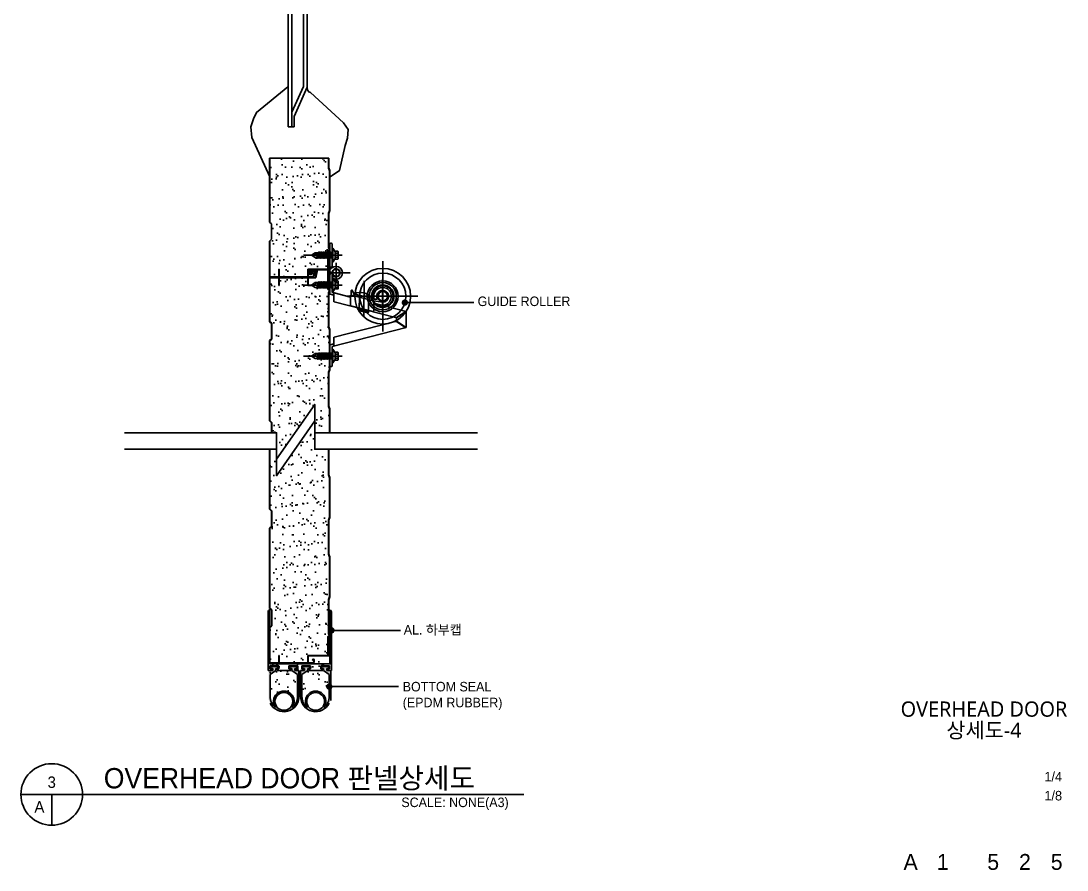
# Model space of a CAD drawing. Header units: millimetres. Extents: x 1448 to 104164, y -19509 to -89.
# Drawn here: x 46197 to 47515, y -2230 to -1159 of the extents above; entities that cross this region are included whole.
import ezdxf
from ezdxf.enums import TextEntityAlignment as Align

# ---------------------------------------------------------------- set-up
doc = ezdxf.new("R2010")
doc.units = ezdxf.units.MM
doc.header["$LTSCALE"] = 60
doc.header["$MEASUREMENT"] = 0
doc.header["$PDSIZE"] = -10
doc.linetypes.add('CEN', pattern=[62, 60, -1, 0, -1])
doc.linetypes.add('HID', pattern=[2.5, 1.5, -1])
doc.layers.get('0').update_dxf_attribs({"linetype": 'CONTINUOUS'})
doc.layers.get('Defpoints').update_dxf_attribs({"color": 171, "linetype": 'CONTINUOUS'})
for name, color, linetype in [('(주)하나기공-LEADER', 7, 'CONTINUOUS'), ('2', 3, 'CONTINUOUS'), ('8', 8, 'CONTINUOUS'), ('A-text', 3, 'CONTINUOUS'), ('BOLT', 8, 'CONTINUOUS'), ('cen', 14, 'CONTINUOUS'), ('DIM', 7, 'CONTINUOUS'), ('FOR', 4, 'CONTINUOUS'), ('ITXT', 7, 'CONTINUOUS'), ('LIN', 2, 'CONTINUOUS'), ('SYM', 7, 'CONTINUOUS'), ('TEXT', 3, 'CONTINUOUS'), ('TEXT-TITLE', 6, 'CONTINUOUS'), ('TEXT-기입', 6, 'CONTINUOUS'), ('WID', 7, 'CONTINUOUS')]:
    doc.layers.add(name, color=color, linetype=linetype)
doc.styles.add('0T-OUT', font='H2GTRE.TTF')
doc.styles.add('CGS', font='cgse', dxfattribs={"bigfont": 'cgs'})
doc.styles.add('나눔바른고딕', font='NanumBarunGothic.ttf')
pattern_1 = [(217.5, (0, 0), (0.6299336, -19.2682377), [0, -15.2, 0, -17, 0, -16.25]), (187.5, (0, 0), (-17.697767, -28.22146), [0, -8.2, 0, -13.7, 0, -5.25]), (147.5, (12.3, -2e-15), (-31.1414186, -0.0565905), [0, -5, 0, -18, 0, -23.5]), (137.5, (12.3, -2e-15), (-30.061266, -8.776756), [0, -2.5, 0, -11.8, 0, -13.5])]

# ---------------------------------------------------------------- blocks, each defined once
blk = doc.blocks.new('_Dot')
at = {"color": 0, "linetype": 'ByBlock', "lineweight": -2}
blk.add_line((-0.5, 0), (-1, 0), dxfattribs=at)
at = {"color": 0, "linetype": 'ByBlock', "const_width": 0.5}
blk.add_lwpolyline([(-0.25, 0, 1), (0.25, 0, 1)], format="xyb", close=True, dxfattribs=at)
blk = doc.blocks.new('SELF')
at = {"layer": 'BOLT'}
for p, q in [((-19200.5, 501462.2), (-19196.2, 501462.2)), ((-19195.4, 501462.2), (-19194.4, 501462.2)), ((-19193.6, 501462.2), (-19192.6, 501462.2)), ((-19191.8, 501462.2), (-19190.7, 501462.2)), ((-19189.9, 501462.2), (-19188.9, 501462.2)), ((-19188.1, 501462.2), (-19187.1, 501462.2)), ((-19186.3, 501462.2), (-19185.2, 501462.2)), ((-19184.4, 501462.2), (-19183.4, 501462.2)), ((-19182.6, 501462.2), (-19181.6, 501462.2)), ((-19180.8, 501462.2), (-19179.7, 501462.2)), ((-19178.9, 501462.2), (-19178.1, 501462.2)), ((-19170.6, 501464.3), (-19174.3, 501464.3)), ((-19174.3, 501453.8), (-19174.3, 501464.3)), ((-19170.1, 501454.9), (-19170.1, 501463.1)), ((-19200.5, 501455.9), (-19197, 501455.9)), ((-19196.2, 501455.9), (-19195.2, 501455.9)), ((-19194.4, 501455.9), (-19193.3, 501455.9)), ((-19192.5, 501455.9), (-19191.5, 501455.9)), ((-19190.7, 501455.9), (-19189.7, 501455.9)), ((-19188.9, 501455.9), (-19187.8, 501455.9)), ((-19187, 501455.9), (-19186, 501455.9)), ((-19185.2, 501455.9), (-19184.2, 501455.9)), ((-19183.4, 501455.9), (-19182.3, 501455.9)), ((-19181.5, 501455.9), (-19180.5, 501455.9)), ((-19179.7, 501455.9), (-19178.1, 501455.9)), ((-19170.6, 501461.7), (-19174.3, 501461.7)), ((-19170.6, 501456.3), (-19174.3, 501456.3)), ((-19170.6, 501453.8), (-19174.3, 501453.8))]:
    blk.add_line(p, q, dxfattribs=at)
at = {"layer": 'BOLT', "color": 10}
for p, q in [((-19197, 501454.9), (-19193.6, 501463.2)), ((-19197, 501454.9), (-19193.6, 501463.2)), ((-19196.7, 501460.2), (-19195.4, 501463.2)), ((-19196.7, 501460.2), (-19195.4, 501463.2)), ((-19195.2, 501454.9), (-19191.8, 501463.2)), ((-19195.2, 501454.9), (-19191.8, 501463.2)), ((-19193.3, 501454.9), (-19189.9, 501463.2)), ((-19193.3, 501454.9), (-19189.9, 501463.2)), ((-19191.5, 501454.9), (-19188.1, 501463.2)), ((-19191.5, 501454.9), (-19188.1, 501463.2)), ((-19189.7, 501454.9), (-19186.3, 501463.2)), ((-19189.7, 501454.9), (-19186.3, 501463.2)), ((-19187.8, 501454.9), (-19184.4, 501463.2)), ((-19187.8, 501454.9), (-19184.4, 501463.2)), ((-19186, 501454.9), (-19182.6, 501463.2)), ((-19186, 501454.9), (-19182.6, 501463.2)), ((-19184.2, 501454.9), (-19180.8, 501463.2)), ((-19184.2, 501454.9), (-19180.8, 501463.2)), ((-19182.3, 501454.9), (-19178.9, 501463.2)), ((-19182.3, 501454.9), (-19178.9, 501463.2)), ((-19180.5, 501454.9), (-19178.1, 501460.8))]:
    blk.add_line(p, q, dxfattribs=at)
at = {"layer": 'BOLT'}
for points in [[(-19198.4, 501455.9), (-19196.6, 501460.2), (-19197.8, 501462.2), (-19200.3, 501459.7), (-19205.3, 501459)], [(-19200.5, 501462.2), (-19205.3, 501459), (-19200.5, 501455.9)], [(-19195, 501462.2), (-19195.4, 501463.2), (-19194.6, 501462.2)], [(-19193.2, 501462.2), (-19193.6, 501463.2), (-19192.8, 501462.2)], [(-19191.4, 501462.2), (-19191.8, 501463.2), (-19191, 501462.2)], [(-19189.5, 501462.2), (-19189.9, 501463.2), (-19189.1, 501462.2)], [(-19187.7, 501462.2), (-19188.1, 501463.2), (-19187.3, 501462.2)], [(-19185.9, 501462.2), (-19186.3, 501463.2), (-19185.5, 501462.2)], [(-19184, 501462.2), (-19184.4, 501463.2), (-19183.6, 501462.2)], [(-19182.2, 501462.2), (-19182.6, 501463.2), (-19181.8, 501462.2)], [(-19180.4, 501462.2), (-19180.8, 501463.2), (-19180, 501462.2)], [(-19178.5, 501462.2), (-19178.9, 501463.2), (-19178.1, 501462.2)], [(-19197.4, 501455.9), (-19197, 501454.9), (-19197.8, 501455.9)], [(-19197.4, 501455.9), (-19197, 501454.9), (-19197.8, 501455.9)], [(-19195.6, 501455.9), (-19195.2, 501454.9), (-19196, 501455.9)], [(-19195.6, 501455.9), (-19195.2, 501454.9), (-19196, 501455.9)], [(-19193.7, 501455.9), (-19193.3, 501454.9), (-19194.2, 501455.9)], [(-19193.7, 501455.9), (-19193.3, 501454.9), (-19194.2, 501455.9)], [(-19191.9, 501455.9), (-19191.5, 501454.9), (-19192.3, 501455.9)], [(-19191.9, 501455.9), (-19191.5, 501454.9), (-19192.3, 501455.9)], [(-19190.1, 501455.9), (-19189.7, 501454.9), (-19190.5, 501455.9)], [(-19190.1, 501455.9), (-19189.7, 501454.9), (-19190.5, 501455.9)], [(-19188.3, 501455.9), (-19187.8, 501454.9), (-19188.7, 501455.9)], [(-19188.3, 501455.9), (-19187.8, 501454.9), (-19188.7, 501455.9)], [(-19186.4, 501455.9), (-19186, 501454.9), (-19186.8, 501455.9)], [(-19186.4, 501455.9), (-19186, 501454.9), (-19186.8, 501455.9)], [(-19184.6, 501455.9), (-19184.2, 501454.9), (-19185, 501455.9)], [(-19184.6, 501455.9), (-19184.2, 501454.9), (-19185, 501455.9)], [(-19182.8, 501455.9), (-19182.3, 501454.9), (-19183.2, 501455.9)], [(-19182.8, 501455.9), (-19182.3, 501454.9), (-19183.2, 501455.9)], [(-19180.9, 501455.9), (-19180.5, 501454.9), (-19181.3, 501455.9)], [(-19178.1, 501461.7), (-19180.5, 501455.9), (-19180.5, 501454.9), (-19179.7, 501455.9), (-19178.1, 501459.7)]]:
    blk.add_lwpolyline(points, dxfattribs=at)
for points in [[(-19193.6, 501463.2), (-19194.4, 501462.2), (-19197, 501455.9), (-19197, 501454.9), (-19196.2, 501455.9), (-19193.6, 501462.2)], [(-19195.4, 501463.2), (-19196.2, 501462.2), (-19196.7, 501461.2), (-19196.7, 501460.2), (-19195.9, 501461.2), (-19195.4, 501462.2)], [(-19191.8, 501463.2), (-19192.6, 501462.2), (-19195.2, 501455.9), (-19195.2, 501454.9), (-19194.4, 501455.9), (-19191.8, 501462.2)], [(-19189.9, 501463.2), (-19190.7, 501462.2), (-19193.3, 501455.9), (-19193.3, 501454.9), (-19192.5, 501455.9), (-19189.9, 501462.2)], [(-19188.1, 501463.2), (-19188.9, 501462.2), (-19191.5, 501455.9), (-19191.5, 501454.9), (-19190.7, 501455.9), (-19188.1, 501462.2)], [(-19186.3, 501463.2), (-19187.1, 501462.2), (-19189.7, 501455.9), (-19189.7, 501454.9), (-19188.9, 501455.9), (-19186.3, 501462.2)], [(-19184.4, 501463.2), (-19185.2, 501462.2), (-19187.8, 501455.9), (-19187.8, 501454.9), (-19187, 501455.9), (-19184.4, 501462.2)], [(-19182.6, 501463.2), (-19183.4, 501462.2), (-19186, 501455.9), (-19186, 501454.9), (-19185.2, 501455.9), (-19182.6, 501462.2)], [(-19180.8, 501463.2), (-19181.6, 501462.2), (-19184.2, 501455.9), (-19184.2, 501454.9), (-19183.4, 501455.9), (-19180.8, 501462.2)], [(-19178.9, 501463.2), (-19179.7, 501462.2), (-19182.3, 501455.9), (-19182.3, 501454.9), (-19181.5, 501455.9), (-19178.9, 501462.2)], [(-19177.3, 501468), (-19177.3, 501450), (-19178.1, 501450), (-19178.1, 501468)], [(-19174.3, 501463.3), (-19174.3, 501454.7), (-19177.3, 501450), (-19177.3, 501468)]]:
    blk.add_lwpolyline(points, close=True, dxfattribs=at)
for centre, radius, start, end in [((-19172, 501463), 1.86, 316.9662, 43.0338), ((-19177.7, 501459), 7.61, 339.1195, 20.8805), ((-19172, 501455), 1.86, 316.9662, 43.0338)]:
    blk.add_arc(centre, radius, start, end, dxfattribs=at)
at = {"layer": 'cen'}
blk.add_line((-19165.1, 501459), (-19215.5, 501459), dxfattribs=at)
blk = doc.blocks.new('SH')
at = {"color": 7, "linetype": 'CEN'}
for p, q in [((-17792, 501589.1), (-17793.3, 501589.1)), ((-17792, 501563.9), (-17793.3, 501563.9)), ((-17792, 501459.6), (-17793.3, 501459.6))]:
    blk.add_line(p, q, dxfattribs=at)
at = {"color": 1}
for p, q in [((-17787.3, 501547.7), (-17787.3, 501568.7)), ((-17757.9, 501549.6), (-17758.1, 501512)), ((-17738.5, 501517.3), (-17738.5, 501551)), ((-17722.9, 501533.4), (-17753.8, 501533.4))]:
    blk.add_line(p, q, dxfattribs=at)
at = {"color": 7}
for p, q in [((-17793.8, 501560), (-17793.8, 501561.1)), ((-17793.8, 501536), (-17793.8, 501556.5)), ((-17791.5, 501537.4), (-17791.5, 501559)), ((-17789.8, 501528.1), (-17789.8, 501537)), ((-17772.3, 501524), (-17772.3, 501534.2)), ((-17747.8, 501518), (-17747.8, 501528.6)), ((-17789.8, 501489.9), (-17789.8, 501481)), ((-17793.8, 501482), (-17793.8, 501460.1)), ((-17791.5, 501480.6), (-17791.5, 501460.1))]:
    blk.add_line(p, q, dxfattribs=at)
for p, q in [((-17789.8, 501534.6), (-17793.4, 501535.5)), ((-17789.3, 501536.9), (-17791.5, 501537.4)), ((-17772.3, 501532.5), (-17789.3, 501536.9)), ((-17771.6, 501534.7), (-17771.5, 501539.2)), ((-17747.8, 501528.6), (-17771.6, 501534.7)), ((-17770.2, 501539.5), (-17770.9, 501539.7)), ((-17767.5, 501533.7), (-17769.9, 501539.2)), ((-17749, 501531), (-17768.5, 501536)), ((-17724.9, 501511.1), (-17789.4, 501527.6)), ((-17748.4, 501517.5), (-17771.9, 501523.5)), ((-17749, 501528.9), (-17749, 501531)), ((-17738.5, 501527.1), (-17747.8, 501528.6)), ((-17746.3, 501528.4), (-17747.8, 501528.6)), ((-17713.8, 501517.5), (-17747.8, 501526.2)), ((-17744, 501530.4), (-17747.2, 501530.4)), ((-17762.9, 501520.7), (-17762.9, 501518.6)), ((-17754, 501515.9), (-17762.5, 501518.1)), ((-17753.4, 501518.3), (-17753.4, 501516.4)), ((-17714.1, 501517.6), (-17724, 501511.2)), ((-17713.8, 501517.5), (-17723.3, 501511.1)), ((-17713.8, 501500.5), (-17713.8, 501517.5)), ((-17713.8, 501500.5), (-17791.5, 501480.6)), ((-17724.9, 501507), (-17789.4, 501490.4)), ((-17714.1, 501500.4), (-17724, 501506.8)), ((-17723.8, 501507.8), (-17723.8, 501510.3)), ((-17713.8, 501500.5), (-17723.3, 501506.9)), ((-17789.8, 501483.4), (-17793.4, 501482.5))]:
    blk.add_line(p, q)
at = {"color": 1, "linetype": 'HID'}
for p, q in [((-17762.9, 501520.7), (-17762.6, 501532.4)), ((-17753.4, 501518.3), (-17753.1, 501530))]:
    blk.add_line(p, q, dxfattribs=at)
at = {"color": 2}
for p, q in [((-17753.4, 501517.8), (-17762.9, 501520.5)), ((-17762.9, 501519.9), (-17753.4, 501517.8)), ((-17753.4, 501517.3), (-17762.9, 501519.9)), ((-17762.9, 501519.3), (-17753.4, 501517.3)), ((-17753.4, 501516.9), (-17762.9, 501519.3)), ((-17762.9, 501518.7), (-17753.4, 501516.9)), ((-17753.4, 501516.4), (-17762.9, 501518.7))]:
    blk.add_line(p, q, dxfattribs=at)
at = {"color": 7}
for centre, start, end in [((-17793.3, 501588.6), 90, 180), ((-17792, 501588.6), 0, 90), ((-17793.3, 501564.4), 180, 270), ((-17792, 501564.4), 270, 0), ((-17793.3, 501460.1), 180, 270), ((-17792, 501460.1), 270, 0)]:
    blk.add_arc(centre, 0.5, start, end, dxfattribs=at)
for centre, radius, start, end in [((-17793.3, 501536), 0.5, 180, 255.6272), ((-17771.8, 501534.2), 0.5, 75.6272, 180), ((-17771, 501539.2), 0.5, 75.6272, 178.7238), ((-17770.3, 501539), 0.5, 23.1835, 75.6272), ((-17761.9, 501521.2), 16.2, 37.1659, 114.0885), ((-17738.5, 501533.4), 9.27, 255.5822, 199.1898), ((-17738.5, 501533.4), 6.25, 252.2333, 209.0028), ((-17789.3, 501528.1), 0.5, 180, 255.6272), ((-17771.8, 501524), 0.5, 180, 255.6272), ((-17762.4, 501518.6), 0.5, 180, 255.6272), ((-17753.9, 501516.4), 0.5, 255.6272, 0), ((-17748.3, 501518), 0.5, 255.6272, 0), ((-17724.6, 501512), 1, 255.6272, 303.9338), ((-17724.6, 501506), 1, 56.0662, 104.3728), ((-17722.8, 501510.3), 1, 123.9338, 180), ((-17722.8, 501507.8), 1, 180, 236.0662), ((-17789.3, 501489.9), 0.5, 104.3728, 180), ((-17793.3, 501482), 0.5, 104.3728, 180)]:
    blk.add_arc(centre, radius, start, end)
at = {"layer": '2', "ltscale": 0.3}
blk.add_line((-17793.8, 501556.5), (-17793.8, 501558.9), dxfattribs=at)
at = {"layer": 'Defpoints', "color": 0, "linetype": 'ByBlock'}
blk.add_point((-17786.1, 501558.1), dxfattribs=at)
at = {"layer": 'DIM', "color": 7}
for p, q in [((-17793.8, 501588.6), (-17793.8, 501564.4)), ((-17791.5, 501588.6), (-17791.5, 501564.4)), ((-17793.8, 501564.4), (-17793.5, 501561.5)), ((-17791.5, 501564.4), (-17791.4, 501563.5)), ((-17791.1, 501552.5), (-17790.3, 501555))]:
    blk.add_line(p, q, dxfattribs=at)
blk.add_circle((-17787.3, 501558.1), 3.75, dxfattribs=at)
for centre, radius, start, end in [((-17788.7, 501558.1), 5.97, 121.6306, 149.0857), ((-17795.4, 501558.2), 2.37, 313.3216, 46.6784), ((-17787.3, 501558.1), 6.75, 236.1855, 131.4873), ((-17787.3, 501558.1), 4.25, 191.755, 168.245)]:
    blk.add_arc(centre, radius, start, end, dxfattribs=at)
blk = doc.blocks.new('side roll')
at = {"color": 7}
for radius in [29.3, 24.3]:
    blk.add_circle((-19089, 501497.7), radius, dxfattribs=at)
at = {"color": 4}
for radius in [16.2, 14.3, 11.8]:
    blk.add_circle((-19089, 501497.7), radius, dxfattribs=at)
at = {"color": 6}
blk.add_circle((-19089, 501497.7), 11, dxfattribs=at)
for radius in [5.43, 4.92]:
    blk.add_circle((-19089, 501497.7), radius)
at = {"layer": 'cen'}
for p, q in [((-19089, 501534.7), (-19089, 501460.7)), ((-19126, 501497.7), (-19052, 501497.7))]:
    blk.add_line(p, q, dxfattribs=at)
blk = doc.blocks.new('WINDOW')
at = {"color": 7, "ltscale": 0.3}
for p, q in [((10684.47, 479634.09), (10683.97, 479634.09)), ((10685.97, 479635.17), (10684.47, 479634.09))]:
    blk.add_line(p, q, dxfattribs=at)
at = {"layer": 'ITXT', "color": 4}
for p, q in [((10650.64, 479924.13), (10650.64, 479798.94)), ((10650.64, 479924.13), (10655.52, 479924.13)), ((10653.68, 479924.13), (10653.68, 479798.94)), ((10655.52, 479924.13), (10655.52, 479915.58)), ((10653.68, 479912.29), (10663.05, 479891.46)), ((10655.52, 479915.58), (10666.09, 479892.24)), ((10663.05, 479891.46), (10663.05, 479799.13)), ((10666.09, 479892.24), (10666.09, 479798.83)), ((10650.64, 479674.13), (10650.64, 479799.32)), ((10653.68, 479674.13), (10653.68, 479799.32)), ((10663.05, 479706.79), (10663.05, 479799.13)), ((10666.09, 479706.02), (10666.09, 479799.43)), ((10653.68, 479685.97), (10663.05, 479706.79)), ((10655.52, 479682.67), (10666.09, 479706.02)), ((10655.52, 479674.13), (10655.52, 479682.67)), ((10650.64, 479674.13), (10655.52, 479674.13))]:
    blk.add_line(p, q, dxfattribs=at)
at = {"layer": 'ITXT', "color": 7}
for points in [[(10635.97, 479964.11), (10621.45, 479932.55), (10620.8, 479924.13), (10622.74, 479917.65), (10625.33, 479912.47), (10650.56, 479891.75)], [(10685.97, 479963.08), (10691.96, 479959.2), (10696.49, 479939.02), (10698.43, 479933.19), (10699.08, 479926.07), (10695.2, 479920.89), (10668.68, 479896.29)], [(10668.68, 479896.29), (10667.3, 479895.89), (10666.53, 479894.94), (10665.91, 479892.63)], [(10635.97, 479634.14), (10621.45, 479665.71), (10620.8, 479674.13), (10622.74, 479680.6), (10625.33, 479685.78), (10650.56, 479706.5)], [(10668.68, 479701.97), (10667.3, 479702.36), (10666.53, 479703.32), (10665.91, 479705.63)], [(10685.97, 479635.17), (10691.96, 479639.06), (10696.49, 479659.24), (10698.43, 479665.06), (10699.08, 479672.19), (10695.2, 479677.37), (10668.68, 479701.97)]]:
    blk.add_lwpolyline(points, dxfattribs=at)

msp = doc.modelspace()

# ---------------------------------------------------------------- hatches: boundary and pattern name
at = {"ltscale": 0.002}
h = msp.add_hatch(dxfattribs=at)
h.set_pattern_fill('AR-SAND', color=8, scale=10, angle=180, style=0)
h.set_pattern_definition(pattern_1)
h.paths.add_polyline_path([(46584.7, -1401.7), (46586.2, -1398.2), (46586.2, -1349.4), (46586.2, -1348.4), (46584.7, -1344.9), (46584.7, -1332.3), (46510.7, -1332.3), (46510.7, -1413), (46513.2, -1415.3), (46513.2, -1434.7), (46510.7, -1436.9), (46510.7, -1482.3), (46522.7, -1482.3), (46522.7, -1481.8), (46558.7, -1481.8), (46558.7, -1472.3), (46572.7, -1472.3), (46584.1, -1472.3), (46584.1, -1448.6), (46586.2, -1448.6), (46586.2, -1448.4), (46584.7, -1444.9)])
h = msp.add_hatch()
h.set_pattern_fill('NET', color=256, scale=0.05, angle=45, style=0)
h.set_pattern_definition([(45, (30881.63284, -4163.03758), (-0.1122532015, 0.1122532015), []), (135, (30881.63284, -4163.03758), (-0.1122532015, -0.1122532015), [])])
h.paths.add_polyline_path([(46584.1, -1472.3), (46586.2, -1472.3), (46586.2, -1448.6), (46584.1, -1448.6)])
h = msp.add_hatch()
h.set_pattern_fill('NET', color=256, scale=0.05, angle=45, style=0)
h.set_pattern_definition([(45, (30881.63284, -4663.53758), (-0.1122532015, 0.1122532015), []), (135, (30881.63284, -4663.53758), (-0.1122532015, -0.1122532015), [])])
h.paths.add_polyline_path([(46584.1, -1497.8), (46586.2, -1497.8), (46586.2, -1473.3), (46584.1, -1473.3)])
h = msp.add_hatch(dxfattribs=at)
h.set_pattern_fill('AR-SAND', color=8, scale=10, angle=180, style=0)
h.set_pattern_definition(pattern_1)
h.paths.add_polyline_path([(46586.2, -1497.8), (46584.1, -1497.8), (46584.1, -1495.6), (46583.6, -1496.2), (46582.9, -1495.3), (46582.6, -1495.3), (46581.9, -1496.2), (46581.1, -1495.3), (46580.9, -1495.3), (46580.1, -1496.2), (46579.3, -1495.3), (46579.1, -1495.3), (46578.4, -1496.2), (46577.6, -1495.3), (46577.4, -1495.3), (46576.6, -1496.2), (46575.8, -1495.3), (46575.6, -1495.3), (46574.8, -1496.2), (46574.1, -1495.3), (46573.8, -1495.3), (46573.1, -1496.2), (46572.3, -1495.3), (46572.1, -1495.3), (46571.3, -1496.2), (46570.5, -1495.3), (46568, -1495.3), (46563.7, -1492.5), (46563.7, -1492.8), (46558.7, -1492.8), (46558.7, -1483.3), (46522.7, -1483.3), (46522.7, -1492.8), (46522.2, -1492.8), (46522.2, -1483.3), (46511.2, -1483.3), (46511.2, -1538.2), (46513.7, -1540.5), (46513.7, -1560.5), (46511.2, -1562.7), (46511.2, -1663.2), (46513.7, -1665.5), (46513.7, -1678.4), (46519.6, -1678.4), (46519.6, -1711.8), (46567.6, -1642.8), (46567.6, -1678.4), (46586.7, -1678.4), (46586.7, -1649.5), (46586.7, -1648.5), (46585.2, -1645), (46585.2, -1602.5), (46586.7, -1599), (46586.7, -1585.3), (46586.4, -1584.9), (46586.2, -1584.9), (46585.4, -1585.8), (46584.6, -1584.9), (46584.4, -1584.9), (46583.6, -1585.8), (46582.9, -1584.9), (46582.6, -1584.9), (46581.9, -1585.8), (46581.1, -1584.9), (46580.9, -1584.9), (46580.1, -1585.8), (46579.3, -1584.9), (46579.1, -1584.9), (46578.4, -1585.8), (46577.6, -1584.9), (46577.4, -1584.9), (46576.6, -1585.8), (46575.8, -1584.9), (46575.6, -1584.9), (46574.8, -1585.8), (46574.1, -1584.9), (46573.8, -1584.9), (46573.1, -1585.8), (46572.3, -1584.9), (46572.1, -1584.9), (46571.3, -1585.8), (46570.5, -1584.9), (46568, -1584.9), (46563.4, -1581.9), (46568, -1578.8), (46572.1, -1578.8), (46572.8, -1577.9), (46573.6, -1578.8), (46573.8, -1578.8), (46574.6, -1577.9), (46575.4, -1578.8), (46575.6, -1578.8), (46576.4, -1577.9), (46577.1, -1578.8), (46577.3, -1578.8), (46578.1, -1577.9), (46578.9, -1578.8), (46579.1, -1578.8), (46579.9, -1577.9), (46580.6, -1578.8), (46580.9, -1578.8), (46581.6, -1577.9), (46582.4, -1578.8), (46582.6, -1578.8), (46583.4, -1577.9), (46584.2, -1578.8), (46584.4, -1578.8), (46585.2, -1577.9), (46585.9, -1578.8), (46586.1, -1578.8), (46586.7, -1578.1), (46586.7, -1549.5), (46586.7, -1548.5), (46585.2, -1545), (46585.2, -1503.5), (46585.2, -1502.5), (46586.7, -1499), (46586.7, -1495.7), (46586.4, -1495.3), (46586.2, -1495.3)])
h = msp.add_hatch(dxfattribs=at)
h.set_pattern_fill('AR-SAND', color=8, scale=10, angle=180, style=0)
h.set_pattern_definition(pattern_1)
h.paths.add_polyline_path([(46584.7, -1827.2), (46586.2, -1823.7), (46586.2, -1774.8), (46586.2, -1773.8), (46584.7, -1770.3), (46584.7, -1727.2), (46586.2, -1723.7), (46586.2, -1699.2), (46567.6, -1699.2), (46567.6, -1663.6), (46519.6, -1732.6), (46519.6, -1699.2), (46513.7, -1699.2), (46513.7, -1710.5), (46511.2, -1712.7), (46511.2, -1813.2), (46513.7, -1815.5), (46513.7, -1835.5), (46511.2, -1837.7), (46511.2, -1938.2), (46513.7, -1940.5), (46513.7, -1960.5), (46511.2, -1962.7), (46511.2, -2007.3), (46522.2, -2007.3), (46522.2, -1997.8), (46522.7, -1997.8), (46522.7, -2007.3), (46558.7, -2007.3), (46558.7, -1997.8), (46572.7, -1997.8), (46584.1, -1997.8), (46584.1, -1974.1), (46586.2, -1974.1), (46586.2, -1973.8), (46584.7, -1970.3), (46584.7, -1927.2), (46586.2, -1923.7), (46586.2, -1874.8), (46586.2, -1873.8), (46584.7, -1870.3)])
h = msp.add_hatch()
h.set_pattern_fill('NET', color=256, scale=0.05, angle=45, style=0)
h.set_pattern_definition([(45, (30881.63284, -4649.81836), (-0.1122532015, 0.1122532015), []), (135, (30881.63284, -4649.81836), (-0.1122532015, -0.1122532015), [])])
h.paths.add_polyline_path([(46584.1, -1959.1), (46586.2, -1959.1), (46586.2, -1935.4), (46584.1, -1935.4)])
h = msp.add_hatch(color=256)
h.paths.add_polyline_path([(46539.9, -2017, -1), (46517.5, -2017, -1)], flags=16)
h.paths.add_polyline_path([(46579.9, -2017, -1), (46557.5, -2017, -1)], flags=16)
edge = h.paths.add_edge_path()
edge.add_line((46509.7, -2015.1), (46511.8, -2019.8))
edge.add_arc((46528.7, -2011), 19, 207.5354, 361.1936)
edge.add_line((46547.7, -2010.6), (46547.7, -1978))
edge.add_line((46547.7, -1978), (46542.7, -1978))
edge.add_line((46542.7, -1978), (46542.7, -1975.7))
edge.add_line((46542.7, -1975.7), (46545.2, -1975.7))
edge.add_line((46545.2, -1975.7), (46545.2, -1973.2))
edge.add_line((46545.2, -1973.2), (46536.2, -1973.2))
edge.add_line((46536.2, -1973.2), (46536.2, -1975.7))
edge.add_line((46536.2, -1975.7), (46538.7, -1975.7))
edge.add_line((46538.7, -1975.7), (46538.7, -1978.1))
edge.add_line((46538.7, -1978.1), (46545.9, -1983))
edge.add_line((46545.9, -1983), (46545.9, -2010.6))
edge.add_arc((46528.7, -2011.1), 17.2, -52.7611, 1.5897, ccw=False)
edge.add_arc((46528.7, -2017), 13, 323.1473, 576.8527)
edge.add_arc((46528.7, -2011.1), 17.2, 178.4103, 232.7611, ccw=False)
edge.add_line((46511.5, -2010.6), (46511.5, -1983))
edge.add_line((46511.5, -1983), (46518.7, -1978.1))
edge.add_line((46518.7, -1978.1), (46518.7, -1975.7))
edge.add_line((46518.7, -1975.7), (46521.2, -1975.7))
edge.add_line((46521.2, -1975.7), (46521.2, -1973.2))
edge.add_line((46521.2, -1973.2), (46512.2, -1973.2))
edge.add_line((46512.2, -1973.2), (46512.2, -1975.7))
edge.add_line((46512.2, -1975.7), (46514.7, -1975.7))
edge.add_line((46514.7, -1975.7), (46514.7, -1978.1))
edge.add_line((46514.7, -1978.1), (46509.7, -1978.1))
edge.add_line((46509.7, -1978.1), (46509.7, -2015.1))
edge = h.paths.add_edge_path()
edge.add_line((46585.8, -2019.2), (46587.7, -2015.8))
edge.add_line((46587.7, -2015.8), (46587.7, -1978.1))
edge.add_line((46587.7, -1978.1), (46582.7, -1978.1))
edge.add_line((46582.7, -1978.1), (46582.7, -1975.7))
edge.add_line((46582.7, -1975.7), (46585.2, -1975.7))
edge.add_line((46585.2, -1975.7), (46585.2, -1973.2))
edge.add_line((46585.2, -1973.2), (46576.2, -1973.2))
edge.add_line((46576.2, -1973.2), (46576.2, -1975.7))
edge.add_line((46576.2, -1975.7), (46578.7, -1975.7))
edge.add_line((46578.7, -1975.7), (46578.7, -1978.1))
edge.add_line((46578.7, -1978.1), (46585.9, -1983))
edge.add_line((46585.9, -1983), (46585.9, -2010.6))
edge.add_arc((46568.7, -2011.1), 17.2, -52.7611, 1.5897, ccw=False)
edge.add_arc((46568.7, -2017), 13, 323.1473, 576.8527)
edge.add_arc((46568.7, -2011.1), 17.2, 178.4103, 232.7611, ccw=False)
edge.add_line((46551.5, -2010.6), (46551.5, -1983))
edge.add_line((46551.5, -1983), (46558.7, -1978.1))
edge.add_line((46558.7, -1978.1), (46558.7, -1975.7))
edge.add_line((46558.7, -1975.7), (46561.2, -1975.7))
edge.add_line((46561.2, -1975.7), (46561.2, -1973.2))
edge.add_line((46561.2, -1973.2), (46552.2, -1973.2))
edge.add_line((46552.2, -1973.2), (46552.2, -1975.7))
edge.add_line((46552.2, -1975.7), (46554.7, -1975.7))
edge.add_line((46554.7, -1975.7), (46554.7, -1978.1))
edge.add_line((46554.7, -1978.1), (46553.7, -1978))
edge.add_line((46553.7, -1978), (46549.7, -1978))
edge.add_line((46549.7, -1978), (46549.7, -2010.6))
edge.add_arc((46568.7, -2011), 19, 178.8064, 334.4391)
at = {"layer": 'FOR'}
h = msp.add_hatch(color=4, dxfattribs=at)
h.paths.add_polyline_path([(46559.2, -1476.5), (46559.2, -1476, -0.389014), (46562.1, -1473.3), (46562.9, -1473.2), (46568.1, -1473.7, -0.151824), (46569.6, -1475, -0.386669), (46569.4, -1478.7, -0.178134), (46567.7, -1478.7, -0.300876), (46567.3, -1474.7, 0.54769), (46567.1, -1474.3), (46564.3, -1474.1, 0.655552), (46564.2, -1474.3, -1.396457)])
h.paths.add_polyline_path([(46568.1, -1478.2, 0.102245), (46569, -1478.2, 0.407176), (46569, -1475.2, 0.081446), (46568.1, -1474.5, 0.329487)], flags=16)
for points in [[(46558.7, -1481.8), (46522.7, -1481.8), (46522.7, -1482.3), (46558.7, -1482.3)], [(46558.7, -1482.3), (46522.7, -1482.3), (46522.7, -1482.8), (46558.7, -1482.8)], [(46558.7, -1482.8), (46558.7, -1483.3), (46522.7, -1483.3), (46522.7, -1482.8)], [(46558.7, -1968.6), (46522.7, -1968.6), (46522.7, -1969.1), (46558.7, -1969.1)], [(46558.7, -1969.1), (46522.7, -1969.1), (46522.7, -1969.6), (46558.7, -1969.6)]]:
    msp.add_hatch(color=4, dxfattribs=at).paths.add_polyline_path(points)

# ---------------------------------------------------------------- linework, layer by layer
at = {"layer": '(주)하나기공-LEADER'}
for p, q in [((46689.1, -1514.4), (46768.2, -1514.4)), ((46596.7, -1927.5), (46675.8, -1927.5)), ((46593.9, -1998.4), (46673, -1998.4))]:
    msp.add_line(p, q, dxfattribs=at)
for p, q in [((46510.7, -1413), (46510.7, -1332.3)), ((46510.7, -1332.3), (46585.2, -1332.3)), ((46511.2, -1412.7), (46511.2, -1332.3)), ((46584.7, -1332.3), (46584.7, -1344.9)), ((46585.2, -1344.5), (46585.2, -1332.3)), ((46586.2, -1348.4), (46584.7, -1344.9)), ((46586.7, -1348), (46585.2, -1344.5)), ((46586.2, -1348.4), (46586.2, -1375.7)), ((46586.2, -1349.4), (46586.2, -1398.2)), ((46586.7, -1348), (46586.7, -1375.7)), ((46586.7, -1349), (46586.7, -1398.5)), ((46586.2, -1398.2), (46584.7, -1401.7)), ((46584.7, -1401.7), (46584.7, -1444.9)), ((46586.7, -1398.5), (46585.2, -1402)), ((46585.2, -1444.5), (46585.2, -1402)), ((46510.7, -1413), (46513.2, -1415.3)), ((46513.2, -1434.7), (46513.2, -1415.3)), ((46510.7, -1436.9), (46513.2, -1434.7)), ((46510.7, -1482.3), (46510.7, -1436.9)), ((46511.2, -1481.8), (46511.2, -1437.2)), ((46584.1, -1448.6), (46584.1, -1472.3)), ((46584.1, -1448.6), (46586.2, -1448.6)), ((46586.2, -1448.4), (46584.7, -1444.9)), ((46586.7, -1448), (46585.2, -1444.5)), ((46586.2, -1448.4), (46586.2, -1472.3)), ((46586.2, -1449.4), (46586.2, -1472.3)), ((46586.7, -1448), (46586.7, -1472.8)), ((46586.7, -1449), (46586.7, -1472.8)), ((46522.2, -1481.8), (46522.2, -1472.3)), ((46522.7, -1472.3), (46522.2, -1472.3)), ((46522.7, -1472.3), (46522.7, -1482.3)), ((46522.7, -1482.3), (46522.7, -1472.3)), ((46522.7, -1482.3), (46522.7, -1472.3)), ((46522.7, -1472.3), (46522.7, -1482.3)), ((46522.7, -1474.3), (46522.7, -1480.3)), ((46558.7, -1482.3), (46558.7, -1472.3)), ((46558.7, -1472.3), (46572.7, -1472.3)), ((46558.7, -1480.3), (46558.7, -1474.3)), ((46559.2, -1481.8), (46559.2, -1472.8)), ((46559.2, -1472.8), (46572.7, -1472.8)), ((46570.7, -1472.8), (46568.7, -1482.8)), ((46571.1, -1473.3), (46569.1, -1483.3)), ((46570.7, -1472.3), (46586.2, -1472.3)), ((46570.7, -1472.8), (46586.7, -1472.8)), ((46571.1, -1472.8), (46586.7, -1472.8)), ((46571.1, -1473.3), (46586.2, -1473.3)), ((46584.1, -1472.3), (46586.2, -1472.3)), ((46584.1, -1473.3), (46584.1, -1497.8)), ((46586.2, -1472.3), (46586.2, -1465)), ((46586.2, -1473.3), (46586.2, -1498.7)), ((46586.7, -1472.8), (46586.7, -1464.8)), ((46586.7, -1472.8), (46586.7, -1499)), ((46522.7, -1482.3), (46510.7, -1482.3)), ((46510.7, -1482.3), (46522.7, -1482.3)), ((46510.7, -1482.8), (46510.7, -1533.4)), ((46510.7, -1482.8), (46510.7, -1538.5)), ((46510.7, -1482.8), (46522.7, -1482.8)), ((46511.2, -1481.8), (46522.2, -1481.8)), ((46511.2, -1483.3), (46511.2, -1538.2)), ((46511.2, -1483.3), (46511.2, -1533)), ((46511.2, -1483.3), (46522.2, -1483.3)), ((46522.2, -1483.3), (46522.2, -1492.8)), ((46522.7, -1492.8), (46522.7, -1482.8)), ((46522.7, -1482.8), (46522.7, -1492.8)), ((46522.7, -1482.8), (46522.7, -1492.8)), ((46522.7, -1492.8), (46522.7, -1482.8)), ((46522.7, -1490.8), (46522.7, -1484.8)), ((46558.7, -1482.3), (46565.3, -1482.3)), ((46558.7, -1492.8), (46558.7, -1482.8)), ((46558.7, -1482.8), (46558.7, -1492.8)), ((46558.7, -1482.8), (46558.7, -1492.8)), ((46558.7, -1492.8), (46558.7, -1482.8)), ((46558.7, -1482.8), (46568.7, -1482.8)), ((46558.7, -1490.8), (46558.7, -1484.8)), ((46559.2, -1481.8), (46564.8, -1481.8)), ((46559.2, -1483.3), (46559.2, -1492.3)), ((46559.2, -1483.3), (46569.1, -1483.3)), ((46564.5, -1477.8), (46565, -1478.3)), ((46522.7, -1492.8), (46522.2, -1492.8)), ((46558.7, -1492.8), (46563.7, -1492.8)), ((46559.2, -1492.3), (46563.7, -1492.3)), ((46563.7, -1492.3), (46563.7, -1492.8)), ((46584.1, -1497.8), (46586.2, -1497.8)), ((46586.2, -1498.7), (46584.7, -1502.2)), ((46584.7, -1502.2), (46584.7, -1545.4)), ((46586.7, -1499), (46585.2, -1502.5)), ((46584.7, -1545.4), (46584.7, -1503.2)), ((46585.2, -1545), (46585.2, -1502.5)), ((46585.2, -1503.5), (46585.2, -1545)), ((46510.7, -1538.5), (46513.2, -1540.8)), ((46511.2, -1538.2), (46513.7, -1540.5)), ((46513.2, -1560.2), (46513.2, -1540.8)), ((46513.7, -1560.5), (46513.7, -1540.5)), ((46586.2, -1548.9), (46584.7, -1545.4)), ((46586.7, -1548.5), (46585.2, -1545)), ((46586.2, -1548.9), (46586.2, -1576.2)), ((46586.2, -1549.9), (46586.2, -1598.7)), ((46586.7, -1548.5), (46586.7, -1576.2)), ((46586.7, -1549.5), (46586.7, -1599)), ((46510.7, -1562.4), (46513.2, -1560.2)), ((46510.7, -1663.5), (46510.7, -1562.4)), ((46511.2, -1562.7), (46513.7, -1560.5)), ((46511.2, -1663.2), (46511.2, -1562.7)), ((46586.2, -1598.7), (46584.7, -1602.2)), ((46584.7, -1602.2), (46584.7, -1645.4)), ((46586.7, -1599), (46585.2, -1602.5)), ((46585.2, -1645), (46585.2, -1602.5)), ((46586.2, -1648.9), (46584.7, -1645.4)), ((46586.7, -1648.5), (46585.2, -1645)), ((46586.2, -1648.9), (46586.2, -1676.2)), ((46586.2, -1649.9), (46586.2, -1678.4)), ((46586.7, -1648.5), (46586.7, -1676.2)), ((46586.7, -1649.5), (46586.7, -1678.4)), ((46510.7, -1663.5), (46513.2, -1665.8)), ((46511.2, -1663.2), (46513.7, -1665.5)), ((46513.2, -1678.4), (46513.2, -1665.8)), ((46513.7, -1678.4), (46513.7, -1665.5)), ((46510.7, -1774.8), (46510.7, -1699.2)), ((46511.2, -1774.5), (46511.2, -1699.2)), ((46584.7, -1699.2), (46584.7, -1731.6)), ((46585.2, -1731.3), (46585.2, -1699.2)), ((46586.2, -1735.1), (46584.7, -1731.6)), ((46586.7, -1734.8), (46585.2, -1731.3)), ((46586.2, -1735.1), (46586.2, -1762.5)), ((46586.2, -1736.1), (46586.2, -1785)), ((46586.7, -1734.8), (46586.7, -1762.5)), ((46586.7, -1735.8), (46586.7, -1785.3)), ((46510.7, -1774.8), (46513.2, -1777.1)), ((46511.2, -1774.5), (46513.7, -1776.8)), ((46513.2, -1796.5), (46513.2, -1777.1)), ((46513.7, -1796.8), (46513.7, -1776.8)), ((46586.2, -1785), (46584.7, -1788.5)), ((46584.7, -1788.5), (46584.7, -1831.6)), ((46586.7, -1785.3), (46585.2, -1788.8)), ((46585.2, -1831.3), (46585.2, -1788.8)), ((46510.7, -1798.7), (46513.2, -1796.5)), ((46510.7, -1899.8), (46510.7, -1798.7)), ((46511.2, -1799), (46513.7, -1796.8)), ((46511.2, -1899.5), (46511.2, -1799)), ((46586.2, -1835.1), (46584.7, -1831.6)), ((46586.7, -1834.8), (46585.2, -1831.3)), ((46586.2, -1835.1), (46586.2, -1862.5)), ((46586.2, -1836.1), (46586.2, -1885)), ((46586.7, -1834.8), (46586.7, -1862.5)), ((46586.7, -1835.8), (46586.7, -1885.3)), ((46586.2, -1885), (46584.7, -1888.5)), ((46584.7, -1888.5), (46584.7, -1931.6)), ((46586.7, -1885.3), (46585.2, -1888.8)), ((46585.2, -1931.3), (46585.2, -1888.8)), ((46508.7, -1946.7), (46508.7, -1904)), ((46510.7, -1899.8), (46513.2, -1902.1)), ((46510.7, -1902), (46510.7, -1969.6)), ((46511.2, -1899.5), (46513.7, -1901.8)), ((46513.2, -1921.5), (46513.2, -1902.1)), ((46513.7, -1921.8), (46513.7, -1901.8)), ((46588.7, -1978.1), (46588.7, -1904)), ((46510.7, -1923.7), (46513.2, -1921.5)), ((46510.7, -1969.1), (46510.7, -1923.7)), ((46511.2, -1924), (46513.7, -1921.8)), ((46511.2, -1968.6), (46511.2, -1924)), ((46584.1, -1935.4), (46584.1, -1959.1)), ((46584.1, -1935.4), (46586.2, -1935.4)), ((46586.2, -1935.1), (46584.7, -1931.6)), ((46586.7, -1934.8), (46585.2, -1931.3)), ((46586.2, -1935.1), (46586.2, -1959.1)), ((46586.2, -1936.1), (46586.2, -1959.1)), ((46586.7, -1934.8), (46586.7, -1959.6)), ((46586.7, -1935.8), (46586.7, -1959.6)), ((46508.7, -1967.2), (46508.7, -1946.7)), ((46522.2, -1968.6), (46522.2, -1959.1)), ((46522.7, -1959.1), (46522.2, -1959.1)), ((46522.7, -1959.1), (46522.7, -1969.1)), ((46522.7, -1969.1), (46522.7, -1959.1)), ((46522.7, -1969.1), (46522.7, -1959.1)), ((46522.7, -1959.1), (46522.7, -1969.1)), ((46522.7, -1961.1), (46522.7, -1967.1)), ((46558.7, -1969.1), (46558.7, -1959.1)), ((46558.7, -1959.1), (46572.7, -1959.1)), ((46558.7, -1967.1), (46558.7, -1961.1)), ((46559.2, -1968.6), (46559.2, -1959.6)), ((46559.2, -1959.6), (46572.7, -1959.6)), ((46570.7, -1959.1), (46586.2, -1959.1)), ((46571.1, -1959.6), (46586.7, -1959.6)), ((46584.1, -1959.1), (46586.2, -1959.1)), ((46586.2, -1959.1), (46586.2, -1951.8)), ((46586.7, -1959.6), (46586.7, -1951.6)), ((46508.7, -1970.2), (46508.7, -1966.7)), ((46508.7, -1970.2), (46508.7, -1978.1)), ((46522.7, -1969.1), (46510.7, -1969.1)), ((46510.7, -1969.1), (46522.7, -1969.1)), ((46510.7, -1969.6), (46588.7, -1969.6)), ((46511.2, -1968.6), (46522.2, -1968.6)), ((46522.2, -1972.1), (46511.2, -1972.1)), ((46511.2, -1972.1), (46522.2, -1972.1)), ((46511.2, -1976.1), (46511.2, -1972.1)), ((46511.2, -1976.1), (46513.7, -1976.1)), ((46512.2, -1973.2), (46512.2, -1975.7)), ((46512.2, -1973.2), (46512.2, -1975.7)), ((46521.2, -1973.2), (46512.2, -1973.2)), ((46521.2, -1973.2), (46512.2, -1973.2)), ((46514.7, -1975.7), (46512.2, -1975.7)), ((46514.7, -1975.7), (46512.2, -1975.7)), ((46513.7, -1978.1), (46513.7, -1976.1)), ((46514.7, -1975.7), (46514.7, -1978)), ((46514.7, -1975.7), (46514.7, -1978.1)), ((46518.7, -1975.7), (46518.7, -1978.1)), ((46521.2, -1975.7), (46518.7, -1975.7)), ((46521.2, -1975.7), (46518.7, -1975.7)), ((46519.7, -1978.1), (46519.7, -1976.1)), ((46519.7, -1976.1), (46522.2, -1976.1)), ((46521.2, -1973.2), (46521.2, -1975.7)), ((46521.2, -1973.2), (46521.2, -1975.7)), ((46522.2, -1976.1), (46522.2, -1972.1)), ((46546.1, -1972.1), (46535.1, -1972.1)), ((46546.1, -1972.1), (46535.1, -1972.1)), ((46535.1, -1976.1), (46535.1, -1972.1)), ((46537.7, -1976.1), (46535.1, -1976.1)), ((46536.2, -1973.2), (46536.2, -1975.7)), ((46536.2, -1973.2), (46536.2, -1975.7)), ((46536.2, -1973.2), (46545.2, -1973.2)), ((46536.2, -1973.2), (46545.2, -1973.2)), ((46536.2, -1975.7), (46538.7, -1975.7)), ((46536.2, -1975.7), (46538.7, -1975.7)), ((46537.7, -1978.1), (46537.7, -1976.1)), ((46538.7, -1975.7), (46538.7, -1978.1)), ((46542.7, -1975.7), (46542.7, -1978)), ((46542.7, -1975.7), (46542.7, -1978)), ((46542.7, -1975.7), (46545.2, -1975.7)), ((46542.7, -1975.7), (46545.2, -1975.7)), ((46543.7, -1976.1), (46543.7, -1978)), ((46546.1, -1976.1), (46543.7, -1976.1)), ((46545.2, -1973.2), (46545.2, -1975.7)), ((46545.2, -1973.2), (46545.2, -1975.7)), ((46546.1, -1976.1), (46546.1, -1972.1)), ((46562.3, -1972.1), (46551.3, -1972.1)), ((46551.3, -1972.1), (46562.3, -1972.1)), ((46551.3, -1976.1), (46551.3, -1972.1)), ((46551.3, -1976.1), (46553.7, -1976.1)), ((46561.2, -1973.2), (46552.2, -1973.2)), ((46561.2, -1973.2), (46552.2, -1973.2)), ((46552.2, -1973.2), (46552.2, -1975.7)), ((46552.2, -1973.2), (46552.2, -1975.7)), ((46554.7, -1975.7), (46552.2, -1975.7)), ((46554.7, -1975.7), (46552.2, -1975.7)), ((46553.7, -1978), (46553.7, -1976.1)), ((46554.7, -1975.7), (46554.7, -1978)), ((46554.7, -1975.7), (46554.7, -1978.1)), ((46558.7, -1969.1), (46565.3, -1969.1)), ((46561.2, -1975.7), (46558.7, -1975.7)), ((46561.2, -1975.7), (46558.7, -1975.7)), ((46558.7, -1975.7), (46558.7, -1978.1)), ((46559.2, -1968.6), (46564.8, -1968.6)), ((46559.7, -1978.1), (46559.7, -1976.1)), ((46559.7, -1976.1), (46562.3, -1976.1)), ((46561.2, -1973.2), (46561.2, -1975.7)), ((46561.2, -1973.2), (46561.2, -1975.7)), ((46562.3, -1976.1), (46562.3, -1972.1)), ((46564.5, -1964.6), (46565, -1965)), ((46575.2, -1972.1), (46586.2, -1972.1)), ((46575.2, -1976.1), (46575.2, -1972.1)), ((46577.7, -1976.1), (46575.2, -1976.1)), ((46576.2, -1973.2), (46585.2, -1973.2)), ((46576.2, -1973.2), (46585.2, -1973.2)), ((46576.2, -1973.2), (46576.2, -1975.7)), ((46576.2, -1973.2), (46576.2, -1975.7)), ((46576.2, -1975.7), (46578.7, -1975.7)), ((46576.2, -1975.7), (46578.7, -1975.7)), ((46577.7, -1978.1), (46577.7, -1976.1)), ((46578.7, -1975.7), (46578.7, -1978.1)), ((46582.7, -1975.7), (46585.2, -1975.7)), ((46582.7, -1975.7), (46585.2, -1975.7)), ((46582.7, -1975.7), (46582.7, -1978)), ((46582.7, -1975.7), (46582.7, -1978.1)), ((46583.7, -1978.1), (46583.7, -1976.1)), ((46586.2, -1976.1), (46583.7, -1976.1)), ((46585.2, -1973.2), (46585.2, -1975.7)), ((46585.2, -1973.2), (46585.2, -1975.7)), ((46586.2, -1976.1), (46586.2, -1972.1)), ((46586.2, -1976.1), (46586.2, -1972.1)), ((46514.7, -1978.1), (46508.7, -1978.1)), ((46511.5, -1983), (46518.7, -1978.1)), ((46511.5, -1983), (46511.5, -2010.6)), ((46537.7, -1978.1), (46519.7, -1978.1)), ((46545.9, -1983), (46538.7, -1978.1)), ((46547.7, -1978), (46542.7, -1978)), ((46545.9, -1983), (46545.9, -2010.6)), ((46547.7, -1978), (46547.7, -2010.6)), ((46549.7, -1978), (46549.7, -2010.6)), ((46549.7, -1978), (46553.7, -1978)), ((46551.5, -1983), (46558.7, -1978.1)), ((46551.5, -1983), (46551.5, -2010.6)), ((46554.7, -1978.1), (46553.7, -1978)), ((46559.7, -1978.1), (46577.7, -1978.1)), ((46578.7, -1978.1), (46585.9, -1983)), ((46582.7, -1978.1), (46588.7, -1978.1)), ((46585.9, -1983), (46585.9, -2010.6)), ((46587.7, -1978.1), (46587.7, -2015.8))]:
    msp.add_line(p, q)
for points in [[(46566.2, -1477.7, -0.221108), (46565.8, -1480.8, -0.414214), (46564.8, -1481.8, -0.414214)], [(46566.2, -1964.4, -0.221108), (46565.8, -1967.6, -0.414214), (46564.8, -1968.6, -0.414214)]]:
    msp.add_lwpolyline(points, format="xyb")
for centre in [(46528.7, -2017), (46568.7, -2017)]:
    msp.add_circle(centre, 11.2)
for centre, radius, start, end in [((46567.3, -1480.1), 3.6, 115.3904, 141.0103), ((46566.5, -1479.4), 1.9, 112.645, 142.9468), ((46565.3, -1481.3), 1, 270, 0), ((46566.1, -1477.1), 0.4, 42.9763, 132.7516), ((46566, -1477.8), 0.25, 22.5673, 154.4616), ((46561.7, -1479), 5.15, 334.0173, 25.3584), ((46510.7, -1904), 1.95, 88.5675, 180), ((46586.7, -1904.1), 2.04, 2.4145, 88.9992), ((46567.3, -1966.8), 3.6, 115.3904, 141.0103), ((46566.1, -1963.9), 0.4, 42.9763, 132.7516), ((46561.7, -1965.8), 5.15, 334.0173, 25.3584), ((46566.5, -1966.2), 1.9, 112.645, 142.9468), ((46565.3, -1968.1), 1, 270, 0), ((46566, -1964.5), 0.25, 22.5673, 154.4616), ((46528.7, -2011.1), 17.2, 178.4103, 232.7611), ((46528.7, -2011), 19, 205.5609, 1.1936), ((46528.7, -2017), 13, 323.1473, 216.8527), ((46528.7, -2011.1), 17.2, 307.2389, 1.5897), ((46568.7, -2011), 19, 178.8064, 334.4391), ((46568.7, -2011.1), 17.2, 178.4103, 232.7611), ((46568.7, -2017), 13, 323.1473, 216.8527), ((46568.7, -2011.1), 17.2, 307.2389, 1.5897)]:
    msp.add_arc(centre, radius, start, end)
at = {"color": 4}
msp.add_point((46587.7, -1985.7), dxfattribs=at)
at = {"layer": '8', "color": 7}
msp.add_line((46586.7, -1969.6), (46586.7, -1902), dxfattribs=at)
at = {"layer": 'DIM', "color": 1}
msp.add_line((46612.2, -1476.8), (46586.7, -1476.8), dxfattribs=at)
at = {"layer": 'FOR', "color": 4}
for p, q in [((46558.7, -1481.8), (46522.7, -1481.8)), ((46558.7, -1482.3), (46522.7, -1482.3)), ((46558.7, -1482.3), (46522.7, -1482.3)), ((46558.7, -1482.8), (46522.7, -1482.8)), ((46558.7, -1482.8), (46522.7, -1482.8)), ((46558.7, -1483.3), (46522.7, -1483.3)), ((46558.7, -1968.6), (46522.7, -1968.6)), ((46558.7, -1969.1), (46522.7, -1969.1)), ((46558.7, -1969.1), (46522.7, -1969.1)), ((46558.7, -1969.6), (46522.7, -1969.6))]:
    msp.add_line(p, q, dxfattribs=at)
at = {"layer": 'LIN', "color": 8}
for points in [[(46328.1, -1678.4), (46519.6, -1678.4), (46519.6, -1711.8), (46567.6, -1642.8), (46567.6, -1678.4), (46772.8, -1678.4)], [(46328.1, -1699.2), (46519.6, -1699.2), (46519.6, -1732.6), (46567.6, -1663.6), (46567.6, -1699.2), (46772.8, -1699.2)]]:
    msp.add_lwpolyline(points, dxfattribs=at)
at = {"layer": 'SYM'}
for p, q in [((46197.4, -2134.3), (46831.2, -2134.3)), ((46236.2, -2134.3), (46236.2, -2173.1))]:
    msp.add_line(p, q, dxfattribs=at)
msp.add_circle((46236.2, -2134.3), 38.8, dxfattribs=at)
at = {"layer": 'WID'}
msp.add_line((46562.9, -1473.2), (46562.1, -1473.3), dxfattribs=at)
at = {"layer": 'WID', "color": 4}
for p, q in [((46562.9, -1473.2), (46568.1, -1473.7)), ((46564.3, -1474.1), (46567.1, -1474.3))]:
    msp.add_line(p, q, dxfattribs=at)
msp.add_lwpolyline([(46568.1, -1473.7, -0.151824), (46569.6, -1475, -0.386669), (46569.4, -1478.7, -0.178134), (46567.7, -1478.7, -0.300876), (46567.3, -1474.7, -0.300876)], format="xyb", dxfattribs=at)
for centre, radius, start, end in [((46562.1, -1476.2), 2.9, 90.5168, 42.0944), ((46567.1, -1474.6), 0.25, 335.1637, 90), ((46570.6, -1476.4), 3.11, 143.5272, 216.4728), ((46566.4, -1477.7), 3.6, 43.4913, 62.1162), ((46567.5, -1476.7), 2.14, 315.6901, 44.3099), ((46568.6, -1476), 2.3, 258.3241, 281.6759)]:
    msp.add_arc(centre, radius, start, end, dxfattribs=at)
at = {"layer": 'WID'}
msp.add_arc((46564.3, -1474.2), 0.1, 90, 221.1373, dxfattribs=at)

# ---------------------------------------------------------------- block references
at = {"layer": '(주)하나기공-LEADER', "xscale": -8, "yscale": 8, "zscale": 8}
for p in [(46681.1, -1514.4), (46588.7, -1927.5), (46585.9, -1998.4)]:
    msp.add_blockref('_Dot', p, dxfattribs=at)
for name, p, xscale, yscale, zscale in [('SELF', (65000.5, -482855.3), 0.9600000008940696, 0.9600000008940696, 0.9600000008940696), ('SH', (67939.2, -603346.6), 1.199999999254941, 1.199999999254941, 1.199999999254941), ('side roll', (69560, -603303.7), 1.199999999254941, 1.199999999254941, 1.199999999254941), ('SELF', (65000.5, -482892.9), 0.9600000008940696, 0.9600000008940696, 0.9600000008940696), ('SELF', (65000.5, -482982.5), 0.9600000008940696, 0.9600000008940696, 0.9600000008940696)]:
    msp.add_blockref(name, p, dxfattribs=dict(xscale=xscale, yscale=yscale, zscale=zscale))
at = {"layer": '2', "color": 0, "xscale": 1.567010309547185, "yscale": 1.567010309547185, "zscale": 1.567010309547185}
msp.add_blockref('WINDOW', (29844.3, -752947.4), dxfattribs=at)

# ---------------------------------------------------------------- texts
at = {"layer": 'A-text', "ltscale": 0.1, "style": '0T-OUT'}
for s, p in [('GUIDE ROLLER', (46772.8, -1518.8)), ('AL. 하부캡', (46679.7, -1932.7))]:
    msp.add_text(s, height=12, dxfattribs=at).set_placement(p)
at = {"layer": 'A-text', "ltscale": 0.1, "insert": (46678.4, -1992.4), "char_height": 12, "attachment_point": 1, "style": '0T-OUT'}
msp.add_mtext('BOTTOM SEAL\\P(EPDM RUBBER)', dxfattribs=at)
at = {"layer": 'TEXT', "style": '0T-OUT'}
msp.add_text('OVERHEAD DOOR 판넬상세도', height=25.6, dxfattribs=at).set_placement((46301.8, -2126.6))
for s, p in [('3', (46236.2, -2118.8)), ('A', (46220.7, -2149.9))]:
    msp.add_text(s, height=14.4, dxfattribs=at).set_placement(p, align=Align.MIDDLE)
msp.add_text('SCALE: NONE(A3)', height=12, dxfattribs=at).set_placement((46811.9, -2138.2), align=Align.TOP_RIGHT)
at = {"layer": 'TEXT-TITLE', "style": '나눔바른고딕'}
for s, p in [('OVERHEAD DOOR', (47410.7, -2026.7)), ('상세도-4', (47410.7, -2053.3))]:
    msp.add_text(s, height=19.2, dxfattribs=at).set_placement(p, align=Align.MIDDLE_CENTER)
at = {"layer": 'TEXT-기입', "style": 'CGS'}
for s, p in [('1/4', (47486.8, -2121.4)), ('1/8', (47486.8, -2145.4))]:
    msp.add_text(s, height=12, dxfattribs=at).set_placement(p, align=Align.BOTTOM_LEFT)
for s, p in [('A', (47318.3, -2219.3)), ('1', (47358.8, -2219.3)), ('5', (47422.3, -2219.3)), ('2', (47462.3, -2219.3)), ('5', (47502.3, -2219.3))]:
    msp.add_text(s, height=20, dxfattribs=at).set_placement(p, align=Align.MIDDLE_CENTER)

doc.saveas('drawing.dxf')
